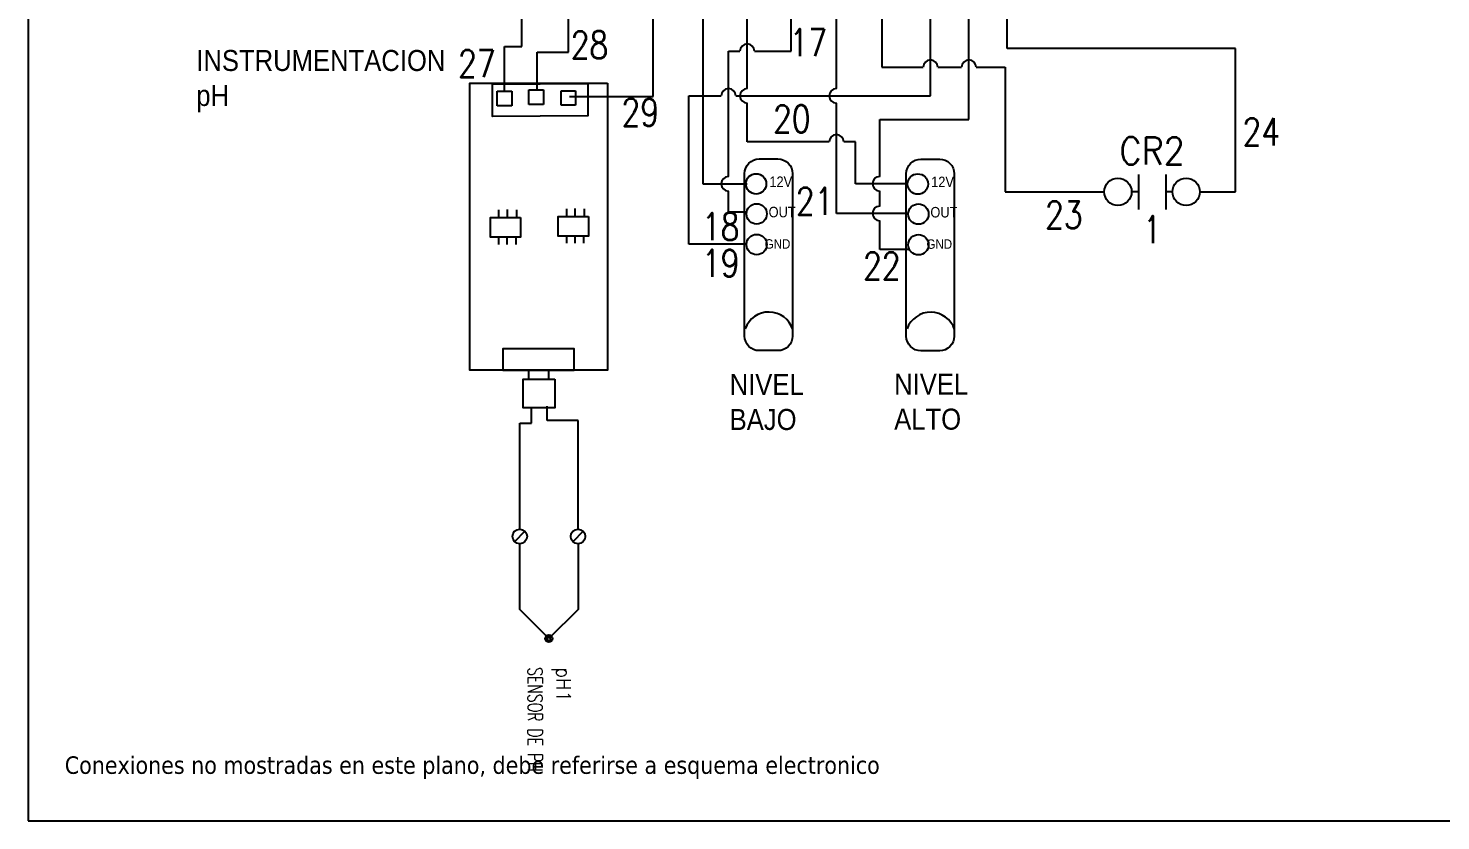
# Model space of a CAD drawing. Header units: millimetres. Extents: x 123.5 to 144.3, y 105.4 to 121.6.
# Drawn here: x 123.51 to 133.2, y 105.41 to 110.84 of the extents above; entities that cross this region are included whole.
import ezdxf
from ezdxf.enums import TextEntityAlignment as Align

# ---------------------------------------------------------------- set-up
doc = ezdxf.new("R2010")
doc.units = ezdxf.units.MM
for name, color, linetype in [('DESC', 250, 'Continuous'), ('SYMS', 7, 'Continuous'), ('TAGS', 250, 'Continuous'), ('WIRES', 7, 'Continuous'), ('XREFCHILD', 134, 'Continuous')]:
    doc.layers.add(name, color=color, linetype=linetype)
doc.layers.add('WIRENO', color=7, linetype='Continuous', true_color=0x000000)
doc.styles.add('SLDTEXTSTYLE2', font='GOTHIC.TTF', dxfattribs={"width": 0.913})
doc.styles.get("Standard").update_dxf_attribs({"font": 'tahoma.ttf'})
doc.styles.add('WD', font='romans.shx')

# ---------------------------------------------------------------- blocks, each defined once
blk = doc.blocks.new('HT0_01')
for p, q in [((-0.0625, 0.0625), (0.0625, 0.0625)), ((-0.0625, -0.0625), (-0.0625, 0.0625)), ((0.0625, 0.0625), (0.0625, -0.0625)), ((0.0625, -0.0625), (-0.0625, -0.0625))]:
    blk.add_line(p, q)
at = {"style": 'WD', "flags": 1}
for tag, p in [('X4TERM01', (-0.0625, 0)), ('X2TERM01', (0, 0.0625)), ('X1TERM01', (0.0625, 0)), ('X8TERM01', (0, -0.0625))]:
    blk.add_attdef(tag, p, '', height=0.01, dxfattribs=at)
blk = doc.blocks.new('ApH')
at = {"layer": 'DESC'}
for p, q in [((136.488, 110.774), (136.55, 110.774)), ((136.723, 110.768), (136.785, 110.768)), ((136.486, 110.694), (136.548, 110.694)), ((136.488, 110.62), (136.55, 110.62)), ((136.723, 110.692), (136.785, 110.692)), ((136.723, 110.62), (136.785, 110.62)), ((137.875, 110.467), (137.949, 110.467)), ((137.876, 110.294), (137.95, 110.294)), ((136.497, 110.192), (136.559, 110.192)), ((136.733, 110.186), (136.794, 110.186)), ((136.495, 110.112), (136.557, 110.112)), ((136.497, 110.039), (136.559, 110.039)), ((136.733, 110.11), (136.794, 110.11)), ((136.733, 110.039), (136.794, 110.039))]:
    blk.add_line(p, q, dxfattribs=at)
for points in [[(135.413, 110.973), (137.873, 110.973), (137.873, 109.793), (135.413, 109.793)], [(135.415, 110.803), (135.693, 110.803), (135.698, 109.988), (135.42, 109.988)], [(136.555, 110.809), (136.723, 110.809), (136.723, 110.551), (136.555, 110.551)], [(137.872, 110.688), (137.689, 110.688), (137.689, 110.076), (137.872, 110.076)], [(137.949, 110.52), (138.194, 110.52), (138.194, 110.25), (137.949, 110.25)], [(136.565, 110.227), (136.732, 110.227), (136.732, 109.969), (136.565, 109.969)]]:
    blk.add_lwpolyline(points, close=True, dxfattribs=at)
at = {"layer": 'SYMS'}
for p in [(135.539, 110.637), (135.533, 110.361), (135.544, 110.09)]:
    blk.add_blockref('HT0_01', p, dxfattribs=at)
blk = doc.blocks.new('HTC1R')
for p, q in [((0.018, 0.044), (0.107, -0.044)), ((0.125, 0), (0.688, 0)), ((0.688, 0), (0.938, -0.25)), ((0.938, -0.25), (0.688, -0.5)), ((0.018, -0.456), (0.107, -0.544)), ((0.688, -0.5), (0.125, -0.5))]:
    blk.add_line(p, q)
for centre, radius in [((0.062, 0), 0.0625), ((0.938, -0.25), 0.0313), ((0.938, -0.25), 0.0163), ((0.062, -0.5), 0.0625)]:
    blk.add_circle(centre, radius)
at = {"style": 'WD'}
for tag, p, width in [('INST', (1.188, 0.14), 0.7), ('RATING1', (0.188, 0.062), 0.9), ('LOC', (1.188, -0.029), 0.7), ('TAG1', (1.186, -0.186), 0.9), ('DESC1', (1.184, -0.429), 0.7), ('DESC2', (1.184, -0.586), 0.7), ('WDTAGALT', (1.188, -0.75), 0.7)]:
    blk.add_attdef(tag, p, '', height=0.125, dxfattribs=dict(at, width=width))
at = {"color": 7, "style": 'WD', "flags": 1}
for tag, p in [('X4TERM01', (0, 0)), ('X2TERM01', (0.062, 0.062)), ('X4TERM02', (0, -0.5)), ('X8TERM02', (0.062, -0.562))]:
    blk.add_attdef(tag, p, '', height=0.0125, dxfattribs=at)
at = {"linetype": 'Continuous', "style": 'WD', "flags": 8}
for tag, p in [('TERM01', (0.188, -0.062)), ('TERM02', (0.188, -0.562))]:
    blk.add_attdef(tag, text='', height=0.125, dxfattribs=at).set_placement(p, align=Align.TOP_LEFT)
at = {"linetype": 'Continuous', "style": 'WD'}
for tag, p, flags in [('CAT', (1.02, -0.235), 1), ('MFG', (1.02, -0.253), 1), ('ASSYCODE', (1.033, -0.288), 9)]:
    blk.add_attdef(tag, p, '', height=0.01, dxfattribs=dict(at, flags=flags))
at = {"style": 'WD', "flags": 9}
blk.add_attdef('FAMILY', (1.025, -0.224), '', height=0.01, dxfattribs=at)
blk = doc.blocks.new('HT0_02')
blk.add_circle((0, 0), 0.0699)
at = {"style": 'WD', "flags": 1}
for tag, p in [('X4TERM01', (-0.0699, 0)), ('X2TERM01', (0, 0.0699)), ('X1TERM01', (0.0699, 0)), ('X8TERM01', (0, -0.0699))]:
    blk.add_attdef(tag, p, '', height=0.01, dxfattribs=at)
blk = doc.blocks.new('LEVELSENS')
at = {"layer": 'DESC'}
blk.add_lwpolyline([(128.5208, 109.9444), (128.6497, 109.9444, -0.414214), (128.7497, 109.8444), (128.7497, 108.7298, -0.414214), (128.6497, 108.6298), (128.5208, 108.6298, -0.414214), (128.4208, 108.7298), (128.4208, 109.8444, -0.414214)], format="xyb", close=True, dxfattribs=at)
blk.add_arc((128.5877, 108.7224), 0.172, 17.77152, 160.48088, dxfattribs=at)
at = {"layer": 'SYMS'}
for p in [(128.4997, 109.7735), (128.5038, 109.5673), (128.5038, 109.357)]:
    blk.add_blockref('HT0_02', p, dxfattribs=at)
at = {"attachment_point": 1, "style": 'SLDTEXTSTYLE2'}
for s, insert, char_height in [('12V', (128.5912, 109.8241), 0.072), ('OUT', (128.586, 109.6162), 0.072), ('GND', (128.5593, 109.3939), 0.0648)]:
    blk.add_mtext_dynamic_manual_height_columns(s, width=0.457046, gutter_width=0.05, heights=[0], dxfattribs=dict(at, insert=insert, char_height=char_height))
blk = doc.blocks.new('WD_WNH')
at = {"linetype": 'Continuous', "style": 'WD', "width": 0.8}
blk.add_attdef('WIRENO', text='', height=0.125, dxfattribs=at).set_placement((0, 0.0625), align=Align.CENTER)
at = {"style": 'WD', "flags": 1}
for tag, p in [('W01USER', (0, 0.0781)), ('W02USER', (0, 0.0703)), ('W03USER', (0, 0.0625)), ('W04USER', (0, 0.0547)), ('W05USER', (0, 0.0469)), ('W06USER', (0, 0.0391)), ('W07USER', (0, 0.0312)), ('W08USER', (0, 0.0234)), ('W09USER', (0, 0.0156)), ('W10USER', (0, 0.0078))]:
    blk.add_attdef(tag, text='', height=0.005, dxfattribs=at).set_placement(p, align=Align.CENTER)
blk = doc.blocks.new('HCR21T')
at = {"linetype": 'Continuous'}
for p, q in [((-0.0625, 0.08), (-0.0625, -0.08)), ((0.0625, 0.08), (0.0625, -0.08))]:
    blk.add_line(p, q, dxfattribs=at)
for p, q in [((-0.0625, 0), (-0.0938, 0)), ((0.0938, 0), (0.0625, 0))]:
    blk.add_line(p, q)
for centre in [(-0.1562, 0), (0.1562, 0)]:
    blk.add_circle(centre, 0.0625)
at = {"style": 'WD'}
for tag, width, p in [('INST', 0.7, (0, 0.4508)), ('LOC', 0.7, (0, 0.2812)), ('TAG2', 0.9, (0, 0.125)), ('XREF', 0.7, (0, -0.235)), ('DESC1', 0.7, (0, -0.387)), ('DESC2', 0.7, (0, -0.5432))]:
    blk.add_attdef(tag, text='', height=0.125, dxfattribs=dict(at, width=width)).set_placement(p, align=Align.CENTER)
for tag, p in [('X2LINK', (0, 0.125)), ('X8LINK', (0, -0.125))]:
    blk.add_attdef(tag, p, '', height=0.01, dxfattribs=at)
at = {"linetype": 'Continuous', "style": 'WD', "width": 0.8, "flags": 8}
for tag, p in [('TERM01', (-0.1562, 0)), ('TERM02', (0.1562, 0))]:
    blk.add_attdef(tag, text='', height=0.0625, dxfattribs=at).set_placement(p, align=Align.MIDDLE_CENTER)
at = {"style": 'WD'}
for tag, p, height, flags in [('X4TERM01', (-0.2188, 0), 0.0125, 1), ('CONTACT', (0.0973, 0.0363), 0.01, 1), ('FAMILY', (0.0973, 0.0529), 0.01, 9), ('X1TERM02', (0.2188, 0), 0.0125, 1)]:
    blk.add_attdef(tag, p, '', height=height, dxfattribs=dict(at, flags=flags))
blk = doc.blocks.new('WD_WNV')
at = {"style": 'WD', "flags": 1}
for tag, p in [('W01USER', (-0.0625, 0.0938)), ('W02USER', (-0.0625, 0.0859)), ('W03USER', (-0.0625, 0.0781)), ('W04USER', (-0.0625, 0.0703)), ('W05USER', (-0.0625, 0.0625)), ('W06USER', (-0.0625, 0.0547)), ('W07USER', (-0.0625, 0.0469)), ('W08USER', (-0.0625, 0.0391)), ('W09USER', (-0.0625, 0.0312)), ('W10USER', (-0.0625, 0.0234))]:
    blk.add_attdef(tag, text='', height=0.005, dxfattribs=at).set_placement(p, align=Align.CENTER)
at = {"linetype": 'Continuous', "style": 'WD', "width": 0.8}
blk.add_attdef('WIRENO', text='', height=0.125, dxfattribs=at).set_placement((-0.05, 0), align=Align.MIDDLE_RIGHT)

msp = doc.modelspace()

# ---------------------------------------------------------------- linework, layer by layer
at = {"color": 7, "linetype": 'Continuous'}
for p, q in [((123.5055, 121.5905), (123.5055, 105.4055)), ((123.5055, 105.4055), (144.2555, 105.4055))]:
    msp.add_line(p, q, dxfattribs=at)
at = {"layer": 'WIRES'}
for p, q in [((127.7942, 110.3736), (127.7942, 111.2893)), ((128.4388, 110.4272), (128.4388, 111.2772)), ((126.8935, 110.716), (126.8935, 111.2336)), ((127.2123, 110.6762), (127.2123, 111.1938)), ((128.1352, 111.2447), (128.1352, 109.7737)), ((128.7412, 110.6831), (128.7412, 111.25)), ((129.0509, 110.4272), (129.0509, 111.2594)), ((129.3624, 111.2282), (129.3624, 110.5735)), ((129.6967, 110.3772), (129.6967, 111.2517)), ((129.9603, 110.2151), (129.9603, 111.234)), ((130.2237, 110.7019), (130.2237, 111.2593)), ((126.774, 110.4087), (126.774, 110.716)), ((126.774, 110.716), (126.8935, 110.716)), ((131.789, 110.7019), (130.2237, 110.7019)), ((131.789, 109.7187), (131.789, 110.7019)), ((126.9971, 110.417), (126.9971, 110.6762)), ((126.9971, 110.6762), (127.2123, 110.6762)), ((128.3106, 109.8237), (128.3106, 110.6831)), ((128.3106, 110.6831), (128.3888, 110.6831)), ((128.4888, 110.6831), (128.7412, 110.6831)), ((129.3624, 110.5735), (129.6467, 110.5735)), ((129.7467, 110.5735), (129.9103, 110.5735)), ((130.0103, 110.5735), (130.2092, 110.5735)), ((130.2092, 110.5735), (130.2092, 109.7187)), ((127.2203, 110.3736), (127.7942, 110.3736)), ((128.0394, 109.3588), (128.0394, 110.3772)), ((128.0394, 110.3772), (128.2606, 110.3772)), ((128.3606, 110.3772), (129.6967, 110.3772)), ((128.4388, 110.0614), (128.4388, 110.3272)), ((129.0509, 109.5709), (129.0509, 110.3272)), ((129.3483, 109.8243), (129.3483, 110.2151)), ((129.3483, 110.2151), (129.9603, 110.2151)), ((129.0009, 110.0614), (128.4388, 110.0614)), ((129.1814, 110.0614), (129.1009, 110.0614)), ((129.1814, 109.7743), (129.1814, 110.0614)), ((128.1352, 109.7737), (128.4382, 109.7737)), ((128.3106, 109.5786), (128.3106, 109.7237)), ((129.5308, 109.7743), (129.1814, 109.7743)), ((129.3483, 109.6209), (129.3483, 109.7243)), ((130.2092, 109.7187), (130.8892, 109.7187)), ((131.5454, 109.7187), (131.789, 109.7187)), ((128.4348, 109.5786), (128.3106, 109.5786)), ((129.5441, 109.5709), (129.0509, 109.5709)), ((129.3483, 109.3233), (129.3483, 109.5209)), ((128.4339, 109.3588), (128.0394, 109.3588)), ((129.552, 109.3233), (129.3483, 109.3233)), ((126.9599, 108.1315), (126.9599, 108.2383)), ((127.0666, 108.1509), (127.0666, 108.2481)), ((126.8781, 107.4051), (126.8781, 108.1315)), ((126.8781, 108.1315), (126.9599, 108.1315)), ((127.2781, 108.1509), (127.0666, 108.1509)), ((127.2781, 107.4051), (127.2781, 108.1509))]:
    msp.add_line(p, q, dxfattribs=at)
for centre, start, end in [((128.4388, 110.6831), 0, 180), ((129.6967, 110.5735), 0, 180), ((129.9603, 110.5735), 0, 180), ((128.3106, 110.3772), 0, 180), ((128.4388, 110.3772), 90, 270), ((129.0509, 110.3772), 90, 270), ((129.0509, 110.0614), 0, 180), ((128.3106, 109.7737), 90, 270), ((129.3483, 109.7743), 90, 270), ((129.3483, 109.5709), 90, 270)]:
    msp.add_arc(centre, 0.05, start, end, dxfattribs=at)

# ---------------------------------------------------------------- block references
at = {"layer": 'DESC', "xscale": 0.8, "yscale": 0.8, "zscale": 0.8, "rotation": 270}
msp.add_blockref('ApH', (38.7019, 218.7937), dxfattribs=at)
at = {"layer": 'DESC'}
for p in [(0, 0), (1.11, -0.0011)]:
    msp.add_blockref('LEVELSENS', p, dxfattribs=at)
at = {"layer": 'SYMS'}
ref = msp.add_blockref('HCR21T', (131.2173, 109.7187), dxfattribs=dict(at, xscale=1.5, yscale=1.5, zscale=1.5))
ref.add_attrib('XREF', '1', dxfattribs={"layer": 'XREFCHILD', "height": 0.1875, "style": 'WD', "width": 0.7}).set_placement((131.2173, 109.3662), align=Align.CENTER)
ref.add_attrib('TAG2', 'CR2', dxfattribs={"layer": 'TAGS', "height": 0.1875, "style": 'WD', "width": 0.9}).set_placement((131.2173, 109.9062), align=Align.CENTER)
ref = msp.add_blockref('HTC1R', (127.2781, 107.4051), dxfattribs=dict(at, xscale=0.8, yscale=0.8, zscale=0.8, rotation=270))
ref.add_attrib('DESC1', 'SENSOR DE PH', (126.9345, 106.4581), dxfattribs={"layer": 'DESC', "height": 0.1, "rotation": 270, "style": 'WD', "width": 0.7})
ref.add_attrib('TAG1', 'pH1', (127.1296, 106.4567), dxfattribs={"layer": 'TAGS', "height": 0.1, "rotation": 270, "style": 'WD', "width": 0.9})
at = {"layer": 'WIRENO'}
ref = msp.add_blockref('WD_WNV', (127.5605, 110.7267), dxfattribs=dict(at, xscale=1.5, yscale=1.5, zscale=1.5))
ref.add_attrib('WIRENO', '28', dxfattribs={"linetype": 'Continuous', "height": 0.1875, "style": 'WD', "width": 0.8}).set_placement((127.4855, 110.7267), align=Align.MIDDLE_RIGHT)
ref = msp.add_blockref('WD_WNH', (128.8579, 110.5545), dxfattribs=dict(at, xscale=1.5, yscale=1.5, zscale=1.5))
ref.add_attrib('WIRENO', '17', dxfattribs={"linetype": 'Continuous', "height": 0.1875, "style": 'WD', "width": 0.8}).set_placement((128.8579, 110.6482), align=Align.CENTER)
ref = msp.add_blockref('WD_WNV', (126.7871, 110.598), dxfattribs=dict(at, xscale=1.5, yscale=1.5, zscale=1.5))
ref.add_attrib('WIRENO', '27', dxfattribs={"linetype": 'Continuous', "height": 0.1875, "style": 'WD', "width": 0.8}).set_placement((126.7121, 110.598), align=Align.MIDDLE_RIGHT)
ref = msp.add_blockref('WD_WNV', (127.909, 110.2641), dxfattribs=dict(at, xscale=1.5, yscale=1.5, zscale=1.5))
ref.add_attrib('WIRENO', '29', dxfattribs={"linetype": 'Continuous', "height": 0.1875, "style": 'WD', "width": 0.8}).set_placement((127.834, 110.2641), align=Align.MIDDLE_RIGHT)
ref = msp.add_blockref('WD_WNH', (128.7447, 110.0326), dxfattribs=dict(at, xscale=1.5, yscale=1.5, zscale=1.5))
ref.add_attrib('WIRENO', '20', dxfattribs={"linetype": 'Continuous', "height": 0.1875, "style": 'WD', "width": 0.8}).set_placement((128.7447, 110.1264), align=Align.CENTER)
ref = msp.add_blockref('WD_WNH', (131.9666, 109.9437), dxfattribs=dict(at, xscale=1.5, yscale=1.5, zscale=1.5))
ref.add_attrib('WIRENO', '24', dxfattribs={"linetype": 'Continuous', "height": 0.1875, "style": 'WD', "width": 0.8}).set_placement((131.9666, 110.0374), align=Align.CENTER)
ref = msp.add_blockref('WD_WNH', (128.9014, 109.4672), dxfattribs=dict(at, xscale=1.5, yscale=1.5, zscale=1.5))
ref.add_attrib('WIRENO', '21', dxfattribs={"linetype": 'Continuous', "height": 0.1875, "style": 'WD', "width": 0.8}).set_placement((128.9014, 109.561), align=Align.CENTER)
ref = msp.add_blockref('WD_WNH', (130.6119, 109.3738), dxfattribs=dict(at, xscale=1.5, yscale=1.5, zscale=1.5))
ref.add_attrib('WIRENO', '23', dxfattribs={"linetype": 'Continuous', "height": 0.1875, "style": 'WD', "width": 0.8}).set_placement((130.6119, 109.4676), align=Align.CENTER)
ref = msp.add_blockref('WD_WNH', (128.257, 109.2943), dxfattribs=dict(at, xscale=1.5, yscale=1.5, zscale=1.5))
ref.add_attrib('WIRENO', '18', dxfattribs={"linetype": 'Continuous', "height": 0.1875, "style": 'WD', "width": 0.8}).set_placement((128.257, 109.388), align=Align.CENTER)
ref = msp.add_blockref('WD_WNH', (128.257, 109.042), dxfattribs=dict(at, xscale=1.5, yscale=1.5, zscale=1.5))
ref.add_attrib('WIRENO', '19', dxfattribs={"linetype": 'Continuous', "height": 0.1875, "style": 'WD', "width": 0.8}).set_placement((128.257, 109.1358), align=Align.CENTER)
ref = msp.add_blockref('WD_WNH', (129.3628, 109.0236), dxfattribs=dict(at, xscale=1.5, yscale=1.5, zscale=1.5))
ref.add_attrib('WIRENO', '22', dxfattribs={"linetype": 'Continuous', "height": 0.1875, "style": 'WD', "width": 0.8}).set_placement((129.3628, 109.1174), align=Align.CENTER)

# ---------------------------------------------------------------- texts
at = {"char_height": 0.144, "attachment_point": 1, "style": 'SLDTEXTSTYLE2'}
for s, insert in [('INSTRUMENTACION pH', (124.6586, 110.6918)), ('NIVEL\\PBAJO', (128.3185, 108.4696)), ('NIVEL\\PALTO', (129.4476, 108.4719))]:
    msp.add_mtext_dynamic_manual_height_columns(s, width=1.308366, gutter_width=0.05, heights=[0], dxfattribs=dict(at, insert=insert))
at = {"insert": (123.7561, 105.8471), "char_height": 0.12, "attachment_point": 1}
msp.add_mtext_dynamic_manual_height_columns('Conexiones no mostradas en este plano, debe referirse a esquema electronico', width=9.456212, gutter_width=0.05, heights=[0], dxfattribs=at)

doc.saveas('drawing.dxf')
